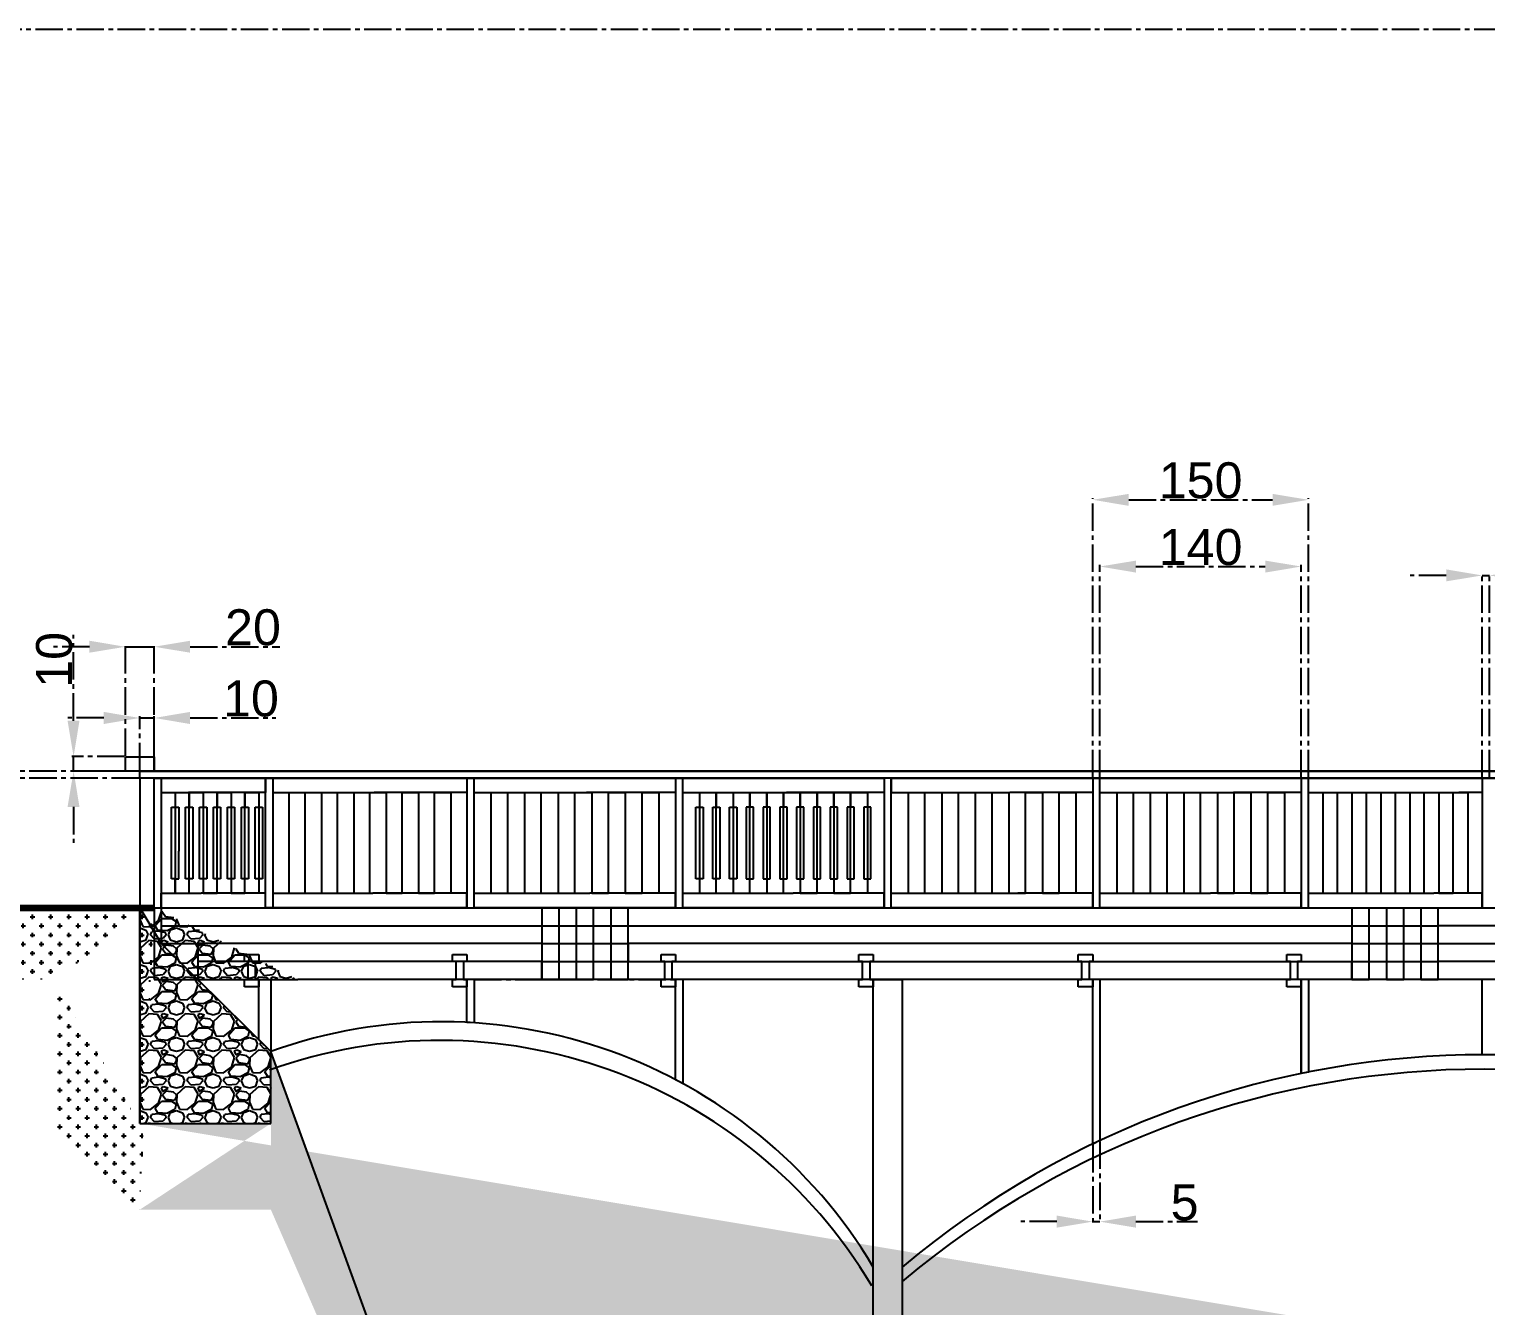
# Model space of a CAD drawing. Header units: centimetres. Extents: x -483 to 5478, y -332 to 3204.
# Drawn here: x 3034 to 4047, y 2316 to 3204 of the extents above; entities that cross this region are included whole.
import ezdxf

# ---------------------------------------------------------------- set-up
doc = ezdxf.new("R2010")
doc.units = ezdxf.units.CM
doc.linetypes.add('AXES2', pattern=[28.575, 19.05, -3.175, 3.175, -3.175])
doc.styles.get("Standard").update_dxf_attribs({"font": 'arial.ttf'})
doc.dimstyles.new('ISO-25', dxfattribs={"dimtxt": 25, "dimasz": 25, "dimexe": 1.25, "dimexo": 0.625, "dimtad": 1, "dimtxsty": 'Standard', "dimcen": 2.5, "dimadec": 0, "dimazin": 0, "dimtfac": 1, "dimtmove": 0, "dimatfit": 3, "dimfxl": 1, "dimarcsym": 0})
pattern_1 = [(0, (3110.7856, 2192.7735), (6.35, 6.35), [3.175, -9.525]), (90, (3112.373, 2191.186), (-6.35, 6.35), [3.175, -9.525])]
pattern_2 = [(228.0128, (3129.0736, 2218.1735), (-203.2, -228.6), [3.4172, -338.3048]), (184.96974, (3126.7876, 2215.6335), (304.8, 25.4000014), [5.86405, -580.5405]), (132.51045, (3120.9456, 2215.1255), (254, -279.4), [4.1348, -409.3472]), (267.2737, (3111.0396, 2208.7755), (25.4, 508), [5.34005, -528.6644]), (292.83365, (3110.7856, 2203.4415), (-127, 304.8), [5.23634, -518.3981]), (357.2737, (3112.8176, 2198.6155), (-508, 25.4), [5.34005, -528.6644]), (37.69424, (3118.1516, 2198.3615), (-330.2, -254), [7.06194, -699.13115]), (72.25533, (3123.7396, 2202.6795), (177.8, 558.8), [6.6672, -660.05257]), (121.42957, (3125.7716, 2209.0295), (-203.2, 330.2), [5.3581, -530.45546]), (175.23636, (3122.9776, 2213.6015), (279.4, -25.4), [6.1171, -299.7394]), (222.39744, (3116.8816, 2214.10946), (-304.8, -279.4), [7.9108, -783.1677]), (138.8141, (3136.1856, 2208.5215), (-177.8, 152.4), [2.7, -267.3057]), (171.46923, (3134.1536, 2210.2995), (330.2, -50.8), [5.1368, -508.5464]), (225, (3129.074, 2211.061), (-4e-15, -25.4), [3.5921, -32.329]), (203.1986, (3127.2956, 2214.1095), (127, 50.8), [1.9344, -191.5062]), (291.8014, (3125.5176, 2213.3475), (-25.4, 76.2), [2.7357, -134.0475]), (30.9638, (3126.5336, 2210.8075), (76.2, 50.8), [4.4432, -143.663]), (161.565, (3130.344, 2213.0935), (50.8, -25.4), [3.2129, -77.109]), (16.38954, (3110.7856, 2213.3475), (254, 76.2), [4.5009, -445.5883]), (70.3462, (3115.1036, 2214.6175), (-101.6, -279.4), [3.776, -373.82216]), (293.1986, (3130.3436, 2218.1735), (-50.8, 127), [3.8688, -189.5718]), (343.61046, (3131.8676, 2214.6175), (-254, 76.2), [4.5009, -445.5883]), (339.44395, (3110.7856, 2197.5995), (-127, 50.8), [4.3404, -212.6773]), (294.77514, (3114.8496, 2196.0755), (-127, 279.4), [3.6367, -360.0359]), (66.8014, (3130.5976, 2192.7735), (50.8, 127), [3.8688, -189.5718]), (17.35402, (3132.1216, 2196.3295), (-330.2, -101.6), [4.2578, -421.52376]), (69.44395, (3118.1516, 2192.7735), (-50.8, -127), [2.1702, -214.8475]), (101.31, (3129.0736, 2192.7735), (-25.4, 101.6), [1.2951, -128.22]), (165.9638, (3128.8196, 2194.0435), (76.2, -25.4), [5.2363, -99.4905]), (186.009, (3123.7396, 2195.3135), (254, 25.4), [4.8527, -480.41365]), (303.69, (3126.5336, 2208.5215), (-25.4, 50.8), [3.6632, -87.9178]), (353.15723, (3128.5656, 2205.4735), (431.8, -50.8), [6.39557, -633.1601]), (60.9454, (3134.9156, 2204.7115), (-101.6, -177.8), [2.6151, -258.8939]), (90, (3136.186, 2206.997), (-25.4, 25.4), [1.524, -23.876]), (120.25644, (3123.2316, 2196.0755), (101.6, -177.8), [3.5287, -349.3394]), (48.0128, (3121.4536, 2199.1235), (203.2, 228.6), [6.8344, -334.8876]), (0, (3126.026, 2204.203), (25.4, 25.4), [6.604, -18.796]), (325.30485, (3132.6296, 2204.2035), (254, -177.8), [4.0161, -397.5932]), (254.0546, (3135.9316, 2201.9175), (-25.4, -101.6), [3.6983, -181.2165]), (207.64598, (3134.9156, 2198.3615), (-482.6, -254), [6.02145, -596.12464]), (175.42608, (3129.5816, 2195.5675), (-330.2, 25.4), [6.3703, -630.65846])]

# ---------------------------------------------------------------- blocks, each defined once
blk = doc.blocks.new('*D172')
at = {"color": 0, "linetype": 'AXES2', "lineweight": -2, "transparency": 16777216}
for p, q in [((3773.3, 2427.8), (3773.3, 2373.2)), ((3778.3, 2430.2), (3778.3, 2373.2)), ((3748.3, 2374.5), (3723.3, 2374.5)), ((3773.3, 2374.5), (3778.3, 2374.5)), ((3803.3, 2374.5), (3846.1, 2374.5))]:
    blk.add_line(p, q, dxfattribs=at)
at = {"color": 0, "linetype": 'AXES2', "transparency": 16777216}
for points in [[(3748.3, 2378.7), (3748.3, 2370.3), (3773.3, 2374.5)], [(3803.3, 2378.7), (3803.3, 2370.3), (3778.3, 2374.5)]]:
    blk.add_solid(points, dxfattribs=at)
at = {"layer": 'Defpoints', "color": 0, "linetype": 'AXES2', "transparency": 16777216}
for p in [(3778.3, 2430.8), (3773.3, 2428.4), (3778.3, 2374.5)]:
    blk.add_point(p, dxfattribs=at)
at = {"color": 0, "linetype": 'AXES2', "transparency": 16777216, "insert": (3837.2, 2387.8), "char_height": 25, "attachment_point": 5}
blk.add_mtext('5', dxfattribs=at)
blk = doc.blocks.new('*D178')
at = {"color": 0, "linetype": 'AXES2', "lineweight": -2, "transparency": 16777216}
for p, q in [((3773.3, 2683.4), (3773.3, 2877.6)), ((3798.3, 2876.4), (3898.3, 2876.4)), ((3923.3, 2683.4), (3923.3, 2877.6))]:
    blk.add_line(p, q, dxfattribs=at)
at = {"color": 0, "linetype": 'AXES2', "transparency": 16777216}
for points in [[(3798.3, 2880.5), (3798.3, 2872.2), (3773.3, 2876.4)], [(3898.3, 2880.5), (3898.3, 2872.2), (3923.3, 2876.4)]]:
    blk.add_solid(points, dxfattribs=at)
at = {"layer": 'Defpoints', "color": 0, "linetype": 'AXES2', "transparency": 16777216}
for p in [(3923.3, 2876.4), (3773.3, 2682.8), (3923.3, 2682.8)]:
    blk.add_point(p, dxfattribs=at)
at = {"color": 0, "linetype": 'AXES2', "transparency": 16777216, "insert": (3848.3, 2889.8), "char_height": 25, "attachment_point": 5}
blk.add_mtext('150', dxfattribs=at)
blk = doc.blocks.new('*D179')
at = {"color": 0, "linetype": 'AXES2', "lineweight": -2, "transparency": 16777216}
for p, q in [((3778.3, 2683.4), (3778.3, 2831.2)), ((3803.3, 2830), (3893.3, 2830)), ((3918.3, 2683.4), (3918.3, 2831.2))]:
    blk.add_line(p, q, dxfattribs=at)
at = {"color": 0, "linetype": 'AXES2', "transparency": 16777216}
for points in [[(3803.3, 2834.1), (3803.3, 2825.8), (3778.3, 2830)], [(3893.3, 2834.1), (3893.3, 2825.8), (3918.3, 2830)]]:
    blk.add_solid(points, dxfattribs=at)
at = {"layer": 'Defpoints', "color": 0, "linetype": 'AXES2', "transparency": 16777216}
for p in [(3918.3, 2830), (3778.3, 2682.8), (3918.3, 2682.8)]:
    blk.add_point(p, dxfattribs=at)
at = {"color": 0, "linetype": 'AXES2', "transparency": 16777216, "insert": (3848.3, 2843.4), "char_height": 25, "attachment_point": 5}
blk.add_mtext('140', dxfattribs=at)
blk = doc.blocks.new('*D180')
at = {"color": 0, "linetype": 'AXES2', "lineweight": -2, "transparency": 16777216}
for p, q in [((4019.1, 2823.8), (3994.1, 2823.8)), ((4044.1, 2683.4), (4044.1, 2825.1)), ((4044.1, 2823.8), (4049.1, 2823.8)), ((4049.1, 2683.4), (4049.1, 2825.1)), ((4074.1, 2823.8), (4117, 2823.8))]:
    blk.add_line(p, q, dxfattribs=at)
at = {"color": 0, "linetype": 'AXES2', "transparency": 16777216}
for points in [[(4019.1, 2828), (4019.1, 2819.7), (4044.1, 2823.8)], [(4074.1, 2828), (4074.1, 2819.7), (4049.1, 2823.8)]]:
    blk.add_solid(points, dxfattribs=at)
at = {"layer": 'Defpoints', "color": 0, "linetype": 'AXES2', "transparency": 16777216}
for p in [(4049.1, 2823.8), (4044.1, 2682.8), (4049.1, 2682.8)]:
    blk.add_point(p, dxfattribs=at)
at = {"color": 0, "linetype": 'AXES2', "transparency": 16777216, "insert": (4108, 2837.2), "char_height": 25, "attachment_point": 5}
blk.add_mtext('5', dxfattribs=at)
blk = doc.blocks.new('*D181')
at = {"color": 0, "linetype": 'AXES2', "lineweight": -2, "transparency": 16777216}
for p, q in [((3014.3, 2712.8), (3014.3, 2737.8)), ((3110.2, 2687.8), (3013.1, 2687.8)), ((3014.3, 2687.8), (3014.3, 2682.8)), ((3110.2, 2682.8), (3013.1, 2682.8)), ((3014.3, 2657.8), (3014.3, 2614.9))]:
    blk.add_line(p, q, dxfattribs=at)
at = {"color": 0, "linetype": 'AXES2', "transparency": 16777216}
for points in [[(3010.2, 2712.8), (3018.5, 2712.8), (3014.3, 2687.8)], [(3010.2, 2657.8), (3018.5, 2657.8), (3014.3, 2682.8)]]:
    blk.add_solid(points, dxfattribs=at)
at = {"layer": 'Defpoints', "color": 0, "linetype": 'AXES2', "transparency": 16777216}
for p in [(3110.8, 2687.8), (3014.3, 2682.8), (3110.8, 2682.8)]:
    blk.add_point(p, dxfattribs=at)
at = {"color": 0, "linetype": 'AXES2', "transparency": 16777216, "insert": (3001, 2623.9), "char_height": 25, "attachment_point": 5, "rotation": 90}
blk.add_mtext('5', dxfattribs=at)
blk = doc.blocks.new('*D182')
at = {"color": 0, "linetype": 'AXES2', "lineweight": -2, "transparency": 16777216}
for p, q in [((3064.8, 2722.8), (3064.8, 2782.4)), ((3100.2, 2697.8), (3063.5, 2697.8)), ((3064.8, 2687.8), (3064.8, 2697.8)), ((3100.2, 2687.8), (3063.5, 2687.8)), ((3064.8, 2662.8), (3064.8, 2637.8))]:
    blk.add_line(p, q, dxfattribs=at)
at = {"color": 0, "linetype": 'AXES2', "transparency": 16777216}
for points in [[(3060.6, 2722.8), (3068.9, 2722.8), (3064.8, 2697.8)], [(3060.6, 2662.8), (3068.9, 2662.8), (3064.8, 2687.8)]]:
    blk.add_solid(points, dxfattribs=at)
at = {"layer": 'Defpoints', "color": 0, "linetype": 'AXES2', "transparency": 16777216}
for p in [(3064.8, 2697.8), (3100.8, 2697.8), (3100.8, 2687.8)]:
    blk.add_point(p, dxfattribs=at)
at = {"color": 0, "linetype": 'AXES2', "transparency": 16777216, "insert": (3051.4, 2765.1), "char_height": 25, "attachment_point": 5, "rotation": 90}
blk.add_mtext('10', dxfattribs=at)
blk = doc.blocks.new('*D183')
at = {"color": 0, "linetype": 'AXES2', "lineweight": -2, "transparency": 16777216}
for p, q in [((3100.8, 2698.4), (3100.8, 2775.5)), ((3120.8, 2698.4), (3120.8, 2775.5)), ((3075.8, 2774.2), (3050.8, 2774.2)), ((3100.8, 2774.2), (3120.8, 2774.2)), ((3145.8, 2774.2), (3208.2, 2774.2))]:
    blk.add_line(p, q, dxfattribs=at)
at = {"color": 0, "linetype": 'AXES2', "transparency": 16777216}
for points in [[(3075.8, 2778.4), (3075.8, 2770.1), (3100.8, 2774.2)], [(3145.8, 2778.4), (3145.8, 2770.1), (3120.8, 2774.2)]]:
    blk.add_solid(points, dxfattribs=at)
at = {"layer": 'Defpoints', "color": 0, "linetype": 'AXES2', "transparency": 16777216}
for p in [(3120.8, 2774.2), (3100.8, 2697.8), (3120.8, 2697.8)]:
    blk.add_point(p, dxfattribs=at)
at = {"color": 0, "linetype": 'AXES2', "transparency": 16777216, "insert": (3189.5, 2787.6), "char_height": 25, "attachment_point": 5}
blk.add_mtext('20', dxfattribs=at)
blk = doc.blocks.new('*D184')
at = {"color": 0, "linetype": 'AXES2', "lineweight": -2, "transparency": 16777216}
for p, q in [((3085.8, 2724.7), (3060.8, 2724.7)), ((3110.8, 2688.4), (3110.8, 2726)), ((3110.8, 2724.7), (3120.8, 2724.7)), ((3120.8, 2688.4), (3120.8, 2726)), ((3145.8, 2724.7), (3205.4, 2724.7))]:
    blk.add_line(p, q, dxfattribs=at)
at = {"color": 0, "linetype": 'AXES2', "transparency": 16777216}
for points in [[(3085.8, 2728.9), (3085.8, 2720.5), (3110.8, 2724.7)], [(3145.8, 2728.9), (3145.8, 2720.5), (3120.8, 2724.7)]]:
    blk.add_solid(points, dxfattribs=at)
at = {"layer": 'Defpoints', "color": 0, "linetype": 'AXES2', "transparency": 16777216}
for p in [(3120.8, 2724.7), (3110.8, 2687.8), (3120.8, 2687.8)]:
    blk.add_point(p, dxfattribs=at)
at = {"color": 0, "linetype": 'AXES2', "transparency": 16777216, "insert": (3188.1, 2738.1), "char_height": 25, "attachment_point": 5}
blk.add_mtext('10', dxfattribs=at)

msp = doc.modelspace()

# ---------------------------------------------------------------- hatches: boundary and pattern name
at = {"linetype": 'AXES2', "true_color": 0x139b48}
h = msp.add_hatch(dxfattribs=at)
h.set_pattern_fill('CROSS', color=114)
h.set_pattern_definition(pattern_1)
edge = h.paths.add_edge_path()
edge.add_line((2620.786, 2492.773), (2620.786, 2442.773))
edge.add_line((2620.786, 2492.773), (2720.786, 2492.773))
edge.add_line((2720.786, 2442.773), (2620.786, 2442.773))
edge.add_line((2820.786, 2542.773), (2720.786, 2442.773))
edge.add_line((2720.786, 2492.773), (2820.786, 2592.773))
edge.add_line((3050.786, 2542.773), (2820.786, 2542.773))
edge.add_line((2820.786, 2592.773), (3120.786, 2592.773))
h = msp.add_hatch(dxfattribs=at)
h.set_pattern_fill('CROSS', color=114)
h.set_pattern_definition(pattern_1)
edge = h.paths.add_edge_path()
edge.add_line((3050.786, 2442.773), (3050.786, 2542.773))
edge.add_line((3110.786, 2442.773), (3110.786, 2592.773))
edge.add_line((2820.786, 2592.773), (3120.786, 2592.773))
edge.add_line((3050.786, 2442.773), (3110.786, 2382.773))
at = {"linetype": 'AXES2', "true_color": 0x636466}
h = msp.add_hatch(dxfattribs=at)
h.set_pattern_fill('GRAVEL', color=251)
h.set_pattern_definition(pattern_2)
edge = h.paths.add_edge_path()
edge.add_line((3110.786, 2442.773), (3110.786, 2592.773))
edge.add_line((3110.786, 2442.773), (3201.968, 2442.773))
edge.add_line((3201.968, 2442.773), (3201.968, 2492.793))
edge.add_line((3201.968, 2492.793), (3151.186, 2542.773))
h = msp.add_hatch(dxfattribs=at)
h.set_pattern_fill('GRAVEL', color=251)
h.set_pattern_definition(pattern_2)
edge = h.paths.add_edge_path()
edge.add_line((3120.786, 2592.773), (3120.786, 2542.773))
edge.add_line((3120.786, 2542.773), (3220.786, 2542.773))
at = {"linetype": 'AXES2', "true_color": 0x139b48}
h = msp.add_hatch(dxfattribs=at)
h.set_pattern_fill('CROSS', color=114)
h.set_pattern_definition(pattern_1)
edge = h.paths.add_edge_path()
edge.add_line((3110.786, 2442.773), (3201.968, 2442.773))
edge.add_line((3110.786, 2382.773), (3201.968, 2382.773))
edge.add_line((3310.786, 2192.773), (3201.968, 2492.793))
edge.add_line((3201.968, 2382.773), (3310.786, 2132.773))
edge.add_line((3310.786, 2132.773), (4965.786, 2132.773))

# ---------------------------------------------------------------- linework, layer by layer
at = {"linetype": 'AXES2'}
for p, q in [((-476.467, 3203.656), (5478.205, 3203.656)), ((3100.786, 2687.773), (3100.786, 2697.773)), ((3100.786, 2697.773), (3110.786, 2697.773)), ((3110.786, 2697.773), (3120.786, 2697.773)), ((3120.786, 2697.773), (3120.786, 2687.773)), ((3110.786, 2687.773), (3100.786, 2687.773)), ((3110.786, 2592.773), (3110.786, 2542.773)), ((3183.616, 2555.273), (3183.616, 2560.273)), ((3183.616, 2560.273), (3193.616, 2560.273)), ((3186.116, 2555.273), (3183.616, 2555.273)), ((3186.116, 2542.773), (3186.116, 2555.273)), ((3193.616, 2555.273), (3191.116, 2555.273)), ((3191.116, 2555.273), (3191.116, 2542.773)), ((3193.616, 2560.273), (3193.616, 2555.273)), ((3328.286, 2555.273), (3328.286, 2560.273)), ((3328.286, 2560.273), (3338.286, 2560.273)), ((3330.786, 2555.273), (3328.286, 2555.273)), ((3330.786, 2542.773), (3330.786, 2555.273)), ((3338.286, 2555.273), (3335.786, 2555.273)), ((3335.786, 2555.273), (3335.786, 2542.773)), ((3338.286, 2560.273), (3338.286, 2557.773)), ((3338.286, 2557.773), (3338.286, 2555.273)), ((3473.286, 2555.273), (3473.286, 2560.273)), ((3473.286, 2560.273), (3483.286, 2560.273)), ((3475.786, 2555.273), (3473.286, 2555.273)), ((3475.786, 2542.773), (3475.786, 2555.273)), ((3483.286, 2555.273), (3480.786, 2555.273)), ((3480.786, 2555.273), (3480.786, 2542.773)), ((3483.286, 2560.273), (3483.286, 2555.273)), ((3610.786, 2555.273), (3610.786, 2560.273)), ((3610.786, 2560.273), (3620.786, 2560.273)), ((3613.286, 2555.273), (3610.786, 2555.273)), ((3613.286, 2542.773), (3613.286, 2555.273)), ((3620.786, 2555.273), (3618.286, 2555.273)), ((3618.286, 2555.273), (3618.286, 2542.773)), ((3620.786, 2560.273), (3620.786, 2555.273)), ((3763.286, 2555.273), (3763.286, 2560.273)), ((3763.286, 2560.273), (3773.286, 2560.273)), ((3765.786, 2555.273), (3763.286, 2555.273)), ((3765.786, 2542.773), (3765.786, 2555.273)), ((3773.286, 2555.273), (3770.786, 2555.273)), ((3770.786, 2555.273), (3770.786, 2542.773)), ((3773.286, 2560.273), (3773.286, 2555.273)), ((3908.286, 2555.273), (3908.286, 2560.273)), ((3908.286, 2560.273), (3918.286, 2560.273)), ((3910.786, 2555.273), (3908.286, 2555.273)), ((3910.786, 2542.773), (3910.786, 2555.273)), ((3918.286, 2555.273), (3915.786, 2555.273)), ((3915.786, 2555.273), (3915.786, 2542.773)), ((3918.286, 2560.273), (3918.286, 2555.273)), ((3183.616, 2537.773), (3183.616, 2542.773)), ((3183.616, 2542.773), (3186.116, 2542.773)), ((3191.116, 2542.773), (3193.616, 2542.773)), ((3193.616, 2542.773), (3193.616, 2537.773)), ((3328.286, 2537.773), (3328.286, 2542.773)), ((3328.286, 2542.773), (3330.786, 2542.773)), ((3335.786, 2542.773), (3338.286, 2542.773)), ((3338.286, 2542.773), (3338.286, 2537.773)), ((3343.286, 2542.773), (3483.286, 2542.773)), ((3473.286, 2537.773), (3473.286, 2542.773)), ((3473.286, 2542.773), (3475.786, 2542.773)), ((3480.786, 2542.773), (3483.286, 2542.773)), ((3483.286, 2542.773), (3483.286, 2537.773)), ((3610.786, 2537.773), (3610.786, 2542.773)), ((3610.786, 2542.773), (3613.286, 2542.773)), ((3618.286, 2542.773), (3620.786, 2542.773)), ((3620.786, 2542.773), (3620.786, 2537.773)), ((3763.286, 2537.773), (3763.286, 2542.773)), ((3763.286, 2542.773), (3765.786, 2542.773)), ((3773.286, 2542.773), (3773.286, 2537.773)), ((3908.286, 2537.773), (3908.286, 2542.773)), ((3908.286, 2542.773), (3910.786, 2542.773)), ((3918.286, 2542.773), (3918.286, 2537.773)), ((3193.616, 2537.773), (3183.616, 2537.773)), ((3338.286, 2537.773), (3328.286, 2537.773)), ((3483.286, 2537.773), (3473.286, 2537.773)), ((3620.786, 2537.773), (3610.786, 2537.773)), ((3773.286, 2537.773), (3763.286, 2537.773)), ((3918.286, 2537.773), (3908.286, 2537.773)), ((3110.786, 2442.773), (3201.968, 2442.773))]:
    msp.add_line(p, q, dxfattribs=at)
at = {"linetype": 'ByBlock'}
for p, q in [((3110.786, 2682.773), (3110.786, 2687.773)), ((4350.786, 2687.773), (3110.786, 2687.773)), ((3110.786, 2682.773), (3110.786, 2687.773)), ((3110.786, 2687.773), (4350.786, 2687.773)), ((3120.786, 2682.773), (3110.786, 2682.773)), ((4350.786, 2682.773), (3110.786, 2682.773)), ((3110.786, 2682.773), (3110.786, 2592.773)), ((3120.786, 2592.773), (3120.786, 2682.773)), ((3120.786, 2682.773), (3125.786, 2682.773)), ((3125.786, 2682.773), (3125.786, 2592.773)), ((3125.786, 2682.773), (3198.286, 2682.773)), ((3125.786, 2682.773), (3125.786, 2672.773)), ((3198.286, 2597.773), (3198.286, 2682.773)), ((3198.286, 2682.773), (3203.286, 2682.773)), ((3198.286, 2682.773), (3338.286, 2682.773)), ((3198.286, 2682.773), (3198.286, 2672.773)), ((3203.286, 2682.773), (3203.286, 2592.773)), ((3343.286, 2682.773), (3338.286, 2682.773)), ((3338.286, 2682.773), (3338.286, 2592.773)), ((3338.286, 2682.773), (3483.286, 2682.773)), ((3338.286, 2682.773), (3338.286, 2672.773)), ((3343.286, 2592.773), (3343.286, 2682.773)), ((3488.286, 2682.773), (3483.286, 2682.773)), ((3483.286, 2682.773), (3483.286, 2592.773)), ((3483.286, 2682.773), (3628.286, 2682.773)), ((3483.286, 2682.773), (3483.286, 2672.773)), ((3488.286, 2592.773), (3488.286, 2682.773)), ((3633.286, 2682.773), (3628.286, 2682.773)), ((3628.286, 2682.773), (3628.286, 2592.773)), ((3628.286, 2682.773), (3628.286, 2672.773)), ((3633.286, 2592.773), (3633.286, 2682.773)), ((3633.286, 2682.773), (3778.286, 2682.773)), ((3633.286, 2682.773), (3633.286, 2672.773)), ((3778.286, 2682.773), (3773.286, 2682.773)), ((3773.286, 2682.773), (3773.286, 2592.773)), ((3773.286, 2682.773), (3773.286, 2672.773)), ((3778.286, 2592.773), (3778.286, 2682.773)), ((3778.286, 2682.773), (3923.286, 2682.773)), ((3923.286, 2682.773), (3918.286, 2682.773)), ((3918.286, 2682.773), (3918.286, 2592.773)), ((3918.286, 2682.773), (3918.286, 2672.773)), ((3923.286, 2592.773), (3923.286, 2682.773)), ((3923.286, 2682.773), (4044.126, 2682.773)), ((4049.126, 2682.773), (4044.126, 2682.773)), ((4044.126, 2682.773), (4044.126, 2592.773)), ((4044.126, 2682.773), (4187.456, 2682.773)), ((4044.126, 2682.773), (4044.126, 2672.773)), ((3125.786, 2672.773), (3144.573, 2672.773)), ((3125.786, 2672.773), (3135.476, 2672.773)), ((3135.476, 2672.773), (3135.476, 2602.773)), ((3135.476, 2672.773), (3135.476, 2662.773)), ((3198.286, 2672.773), (3144.573, 2672.773)), ((3145.166, 2602.773), (3145.166, 2672.773)), ((3145.166, 2672.773), (3154.856, 2672.773)), ((3145.166, 2672.773), (3145.166, 2662.773)), ((3154.856, 2672.773), (3154.856, 2602.773)), ((3154.856, 2672.773), (3154.856, 2662.773)), ((3164.546, 2602.773), (3164.546, 2672.773)), ((3164.546, 2672.773), (3174.236, 2672.773)), ((3164.546, 2672.773), (3164.546, 2662.773)), ((3174.236, 2672.773), (3174.236, 2602.773)), ((3174.236, 2672.773), (3174.236, 2662.773)), ((3183.926, 2602.773), (3183.926, 2672.773)), ((3183.926, 2672.773), (3193.616, 2672.773)), ((3183.926, 2672.773), (3183.926, 2662.773)), ((3193.616, 2672.773), (3193.616, 2602.773)), ((3193.616, 2672.773), (3193.616, 2662.773)), ((3203.286, 2672.773), (3273.692, 2672.773)), ((3203.286, 2672.773), (3214.536, 2672.773)), ((3214.536, 2672.773), (3214.536, 2602.773)), ((3225.786, 2602.773), (3225.786, 2672.773)), ((3225.786, 2672.773), (3237.036, 2672.773)), ((3237.036, 2672.773), (3237.036, 2602.773)), ((3248.286, 2602.773), (3248.286, 2672.773)), ((3248.286, 2672.773), (3259.536, 2672.773)), ((3259.536, 2672.773), (3259.536, 2602.773)), ((3270.786, 2602.773), (3270.786, 2672.773)), ((3270.786, 2672.773), (3282.036, 2672.773)), ((3338.286, 2672.773), (3273.692, 2672.773)), ((3282.036, 2672.773), (3282.036, 2602.773)), ((3293.286, 2602.773), (3293.286, 2672.773)), ((3293.286, 2672.773), (3304.536, 2672.773)), ((3304.536, 2672.773), (3304.536, 2602.773)), ((3315.786, 2602.773), (3315.786, 2672.773)), ((3315.786, 2672.773), (3327.036, 2672.773)), ((3327.036, 2672.773), (3327.036, 2602.773)), ((3343.286, 2672.773), (3421.352, 2672.773)), ((3343.286, 2672.773), (3354.956, 2672.773)), ((3354.956, 2672.773), (3354.956, 2602.773)), ((3366.626, 2602.773), (3366.626, 2672.773)), ((3366.626, 2672.773), (3378.296, 2672.773)), ((3378.296, 2672.773), (3378.296, 2602.773)), ((3389.966, 2602.773), (3389.966, 2672.773)), ((3389.966, 2672.773), (3401.636, 2672.773)), ((3401.636, 2672.773), (3401.636, 2602.773)), ((3413.306, 2602.773), (3413.306, 2672.773)), ((3413.306, 2672.773), (3424.976, 2672.773)), ((3483.286, 2672.773), (3421.352, 2672.773)), ((3424.976, 2672.773), (3424.976, 2602.773)), ((3436.646, 2602.773), (3436.646, 2672.773)), ((3436.646, 2672.773), (3448.316, 2672.773)), ((3448.316, 2672.773), (3448.316, 2602.773)), ((3459.986, 2602.773), (3459.986, 2672.773)), ((3459.986, 2672.773), (3471.656, 2672.773)), ((3471.656, 2672.773), (3471.656, 2602.773)), ((3488.286, 2672.773), (3560.385, 2672.773)), ((3488.286, 2672.773), (3499.956, 2672.773)), ((3499.956, 2672.773), (3499.956, 2602.773)), ((3499.956, 2672.773), (3499.956, 2662.773)), ((3511.626, 2602.773), (3511.626, 2672.773)), ((3511.626, 2672.773), (3523.296, 2672.773)), ((3511.626, 2672.773), (3511.626, 2662.773)), ((3523.296, 2672.773), (3523.296, 2602.773)), ((3523.296, 2672.773), (3523.296, 2662.773)), ((3534.966, 2602.773), (3534.966, 2672.773)), ((3534.966, 2672.773), (3546.636, 2672.773)), ((3534.966, 2672.773), (3534.966, 2662.773)), ((3534.966, 2662.773), (3534.966, 2672.773)), ((3534.966, 2672.773), (3546.636, 2672.773)), ((3546.636, 2672.773), (3546.636, 2602.773)), ((3546.636, 2672.773), (3546.636, 2662.773)), ((3546.636, 2662.773), (3546.636, 2672.773)), ((3546.636, 2672.773), (3558.306, 2672.773)), ((3558.306, 2602.773), (3558.306, 2672.773)), ((3558.306, 2672.773), (3569.976, 2672.773)), ((3558.306, 2672.773), (3558.306, 2662.773)), ((3558.306, 2662.773), (3558.306, 2672.773)), ((3558.306, 2672.773), (3569.976, 2672.773)), ((3628.286, 2672.773), (3560.385, 2672.773)), ((3569.976, 2672.773), (3569.976, 2602.773)), ((3569.976, 2672.773), (3569.976, 2662.773)), ((3569.976, 2662.773), (3569.976, 2672.773)), ((3569.976, 2672.773), (3581.646, 2672.773)), ((3581.646, 2602.773), (3581.646, 2672.773)), ((3581.646, 2672.773), (3593.316, 2672.773)), ((3581.646, 2672.773), (3581.646, 2662.773)), ((3581.646, 2662.773), (3581.646, 2672.773)), ((3581.646, 2672.773), (3593.316, 2672.773)), ((3593.316, 2672.773), (3593.316, 2602.773)), ((3593.316, 2672.773), (3593.316, 2662.773)), ((3593.316, 2662.773), (3593.316, 2672.773)), ((3593.316, 2672.773), (3604.986, 2672.773)), ((3604.986, 2602.773), (3604.986, 2672.773)), ((3604.986, 2672.773), (3616.656, 2672.773)), ((3604.986, 2672.773), (3604.986, 2662.773)), ((3604.986, 2662.773), (3604.986, 2672.773)), ((3604.986, 2672.773), (3616.656, 2672.773)), ((3616.656, 2672.773), (3616.656, 2602.773)), ((3616.656, 2672.773), (3616.656, 2662.773)), ((3633.286, 2672.773), (3715.663, 2672.773)), ((3633.286, 2672.773), (3644.956, 2672.773)), ((3644.956, 2672.773), (3644.956, 2602.773)), ((3656.626, 2602.773), (3656.626, 2672.773)), ((3656.626, 2672.773), (3668.296, 2672.773)), ((3668.296, 2672.773), (3668.296, 2602.773)), ((3679.966, 2602.773), (3679.966, 2672.773)), ((3679.966, 2672.773), (3691.636, 2672.773)), ((3691.636, 2672.773), (3691.636, 2602.773)), ((3703.306, 2602.773), (3703.306, 2672.773)), ((3703.306, 2672.773), (3714.976, 2672.773)), ((3714.976, 2672.773), (3714.976, 2602.773)), ((3773.286, 2672.773), (3715.663, 2672.773)), ((3726.646, 2602.773), (3726.646, 2672.773)), ((3726.646, 2672.773), (3738.316, 2672.773)), ((3738.316, 2672.773), (3738.316, 2602.773)), ((3749.986, 2602.773), (3749.986, 2672.773)), ((3749.986, 2672.773), (3761.656, 2672.773)), ((3761.656, 2672.773), (3761.656, 2602.773)), ((3778.286, 2672.773), (3871.242, 2672.773)), ((3778.286, 2672.773), (3789.956, 2672.773)), ((3789.956, 2672.773), (3789.956, 2602.773)), ((3801.626, 2602.773), (3801.626, 2672.773)), ((3801.626, 2672.773), (3813.296, 2672.773)), ((3813.296, 2672.773), (3813.296, 2602.773)), ((3824.966, 2602.773), (3824.966, 2672.773)), ((3824.966, 2672.773), (3836.636, 2672.773)), ((3836.636, 2672.773), (3836.636, 2602.773)), ((3848.306, 2602.773), (3848.306, 2672.773)), ((3848.306, 2672.773), (3859.976, 2672.773)), ((3859.976, 2672.773), (3859.976, 2602.773)), ((3918.286, 2672.773), (3871.242, 2672.773)), ((3871.646, 2602.773), (3871.646, 2672.773)), ((3871.646, 2672.773), (3883.316, 2672.773)), ((3883.316, 2672.773), (3883.316, 2602.773)), ((3894.986, 2602.773), (3894.986, 2672.773)), ((3894.986, 2672.773), (3906.656, 2672.773)), ((3906.656, 2672.773), (3906.656, 2602.773)), ((3923.286, 2672.773), (4027.799, 2672.773)), ((3923.286, 2672.773), (3933.356, 2672.773)), ((3933.356, 2672.773), (3933.356, 2602.773)), ((3943.426, 2602.773), (3943.426, 2672.773)), ((3943.426, 2672.773), (3953.496, 2672.773)), ((3953.496, 2672.773), (3953.496, 2602.773)), ((3963.566, 2602.773), (3963.566, 2672.773)), ((3963.566, 2672.773), (3973.636, 2672.773)), ((3973.636, 2672.773), (3973.636, 2602.773)), ((3983.706, 2602.773), (3983.706, 2672.773)), ((3983.706, 2672.773), (3993.776, 2672.773)), ((3993.776, 2672.773), (3993.776, 2602.773)), ((4003.846, 2602.773), (4003.846, 2672.773)), ((4003.846, 2672.773), (4013.916, 2672.773)), ((4013.916, 2672.773), (4013.916, 2602.773)), ((4023.986, 2602.773), (4023.986, 2672.773)), ((4023.986, 2672.773), (4034.056, 2672.773)), ((4044.126, 2672.773), (4027.799, 2672.773)), ((4034.056, 2672.773), (4034.056, 2602.773)), ((3132.976, 2612.773), (3132.976, 2662.773)), ((3132.976, 2662.773), (3135.476, 2662.773)), ((3135.476, 2662.773), (3137.976, 2662.773)), ((3137.976, 2662.773), (3137.976, 2632.013)), ((3142.666, 2612.773), (3142.666, 2662.773)), ((3142.666, 2662.773), (3145.166, 2662.773)), ((3145.166, 2662.773), (3147.666, 2662.773)), ((3147.666, 2662.773), (3147.666, 2612.773)), ((3152.356, 2612.773), (3152.356, 2662.773)), ((3152.356, 2662.773), (3154.856, 2662.773)), ((3154.856, 2662.773), (3157.356, 2662.773)), ((3157.356, 2662.773), (3157.356, 2612.773)), ((3162.046, 2612.773), (3162.046, 2662.773)), ((3162.046, 2662.773), (3164.546, 2662.773)), ((3164.546, 2662.773), (3167.046, 2662.773)), ((3167.046, 2662.773), (3167.046, 2612.773)), ((3171.736, 2612.773), (3171.736, 2662.773)), ((3171.736, 2662.773), (3174.236, 2662.773)), ((3174.236, 2662.773), (3176.736, 2662.773)), ((3176.736, 2662.773), (3176.736, 2612.773)), ((3181.426, 2612.773), (3181.426, 2662.773)), ((3181.426, 2662.773), (3183.926, 2662.773)), ((3183.926, 2662.773), (3186.426, 2662.773)), ((3186.426, 2662.773), (3186.426, 2612.773)), ((3191.116, 2612.773), (3191.116, 2662.773)), ((3191.116, 2662.773), (3193.616, 2662.773)), ((3193.616, 2662.773), (3196.116, 2662.773)), ((3196.116, 2662.773), (3196.116, 2612.773)), ((3497.456, 2612.773), (3497.456, 2662.773)), ((3497.456, 2662.773), (3499.956, 2662.773)), ((3499.956, 2662.773), (3502.456, 2662.773)), ((3502.456, 2662.773), (3502.456, 2612.773)), ((3509.126, 2612.773), (3509.126, 2662.773)), ((3509.126, 2662.773), (3511.626, 2662.773)), ((3511.626, 2662.773), (3514.126, 2662.773)), ((3514.126, 2662.773), (3514.126, 2612.773)), ((3520.796, 2612.773), (3520.796, 2662.773)), ((3520.796, 2662.773), (3523.296, 2662.773)), ((3523.296, 2662.773), (3525.796, 2662.773)), ((3525.796, 2662.773), (3525.796, 2612.773)), ((3534.966, 2662.773), (3532.466, 2662.773)), ((3532.466, 2662.773), (3532.466, 2612.773)), ((3537.466, 2662.773), (3534.966, 2662.773)), ((3537.466, 2612.773), (3537.466, 2662.773)), ((3546.636, 2662.773), (3544.136, 2662.773)), ((3544.136, 2662.773), (3544.136, 2612.773)), ((3549.136, 2662.773), (3546.636, 2662.773)), ((3549.136, 2612.773), (3549.136, 2662.773)), ((3558.306, 2662.773), (3555.806, 2662.773)), ((3555.806, 2662.773), (3555.806, 2612.773)), ((3560.806, 2662.773), (3558.306, 2662.773)), ((3560.806, 2612.773), (3560.806, 2662.773)), ((3569.976, 2662.773), (3567.476, 2662.773)), ((3567.476, 2662.773), (3567.476, 2612.773)), ((3572.476, 2662.773), (3569.976, 2662.773)), ((3572.476, 2612.773), (3572.476, 2662.773)), ((3581.646, 2662.773), (3579.146, 2662.773)), ((3579.146, 2662.773), (3579.146, 2612.773)), ((3584.146, 2662.773), (3581.646, 2662.773)), ((3584.146, 2612.773), (3584.146, 2662.773)), ((3593.316, 2662.773), (3590.816, 2662.773)), ((3590.816, 2662.773), (3590.816, 2612.773)), ((3595.816, 2662.773), (3593.316, 2662.773)), ((3595.816, 2612.773), (3595.816, 2662.773)), ((3604.986, 2662.773), (3602.486, 2662.773)), ((3602.486, 2662.773), (3602.486, 2612.773)), ((3607.486, 2662.773), (3604.986, 2662.773)), ((3607.486, 2612.773), (3607.486, 2662.773)), ((3616.656, 2662.773), (3614.156, 2662.773)), ((3614.156, 2662.773), (3614.156, 2612.773)), ((3619.156, 2662.773), (3616.656, 2662.773)), ((3619.156, 2612.773), (3619.156, 2662.773)), ((3137.976, 2612.773), (3137.976, 2632.013)), ((3125.786, 2592.773), (3125.786, 2602.773)), ((3125.786, 2602.773), (3153.565, 2602.773)), ((3135.476, 2612.773), (3132.976, 2612.773)), ((3135.476, 2602.773), (3135.476, 2612.773)), ((3135.476, 2612.773), (3137.976, 2612.773)), ((3135.476, 2602.773), (3145.166, 2602.773)), ((3147.666, 2612.773), (3142.666, 2612.773)), ((3157.356, 2612.773), (3152.356, 2612.773)), ((3198.286, 2602.773), (3153.565, 2602.773)), ((3154.856, 2602.773), (3164.546, 2602.773)), ((3164.546, 2612.773), (3162.046, 2612.773)), ((3167.046, 2612.773), (3164.546, 2612.773)), ((3176.736, 2612.773), (3171.736, 2612.773)), ((3174.236, 2602.773), (3183.926, 2602.773)), ((3186.426, 2612.773), (3181.426, 2612.773)), ((3196.116, 2612.773), (3191.116, 2612.773)), ((3198.286, 2592.773), (3198.286, 2602.773)), ((3203.286, 2602.773), (3272.77, 2602.773)), ((3214.536, 2602.773), (3225.786, 2602.773)), ((3237.036, 2602.773), (3248.286, 2602.773)), ((3259.536, 2602.773), (3270.786, 2602.773)), ((3338.286, 2602.773), (3272.77, 2602.773)), ((3282.036, 2602.773), (3293.286, 2602.773)), ((3304.536, 2602.773), (3315.786, 2602.773)), ((3338.286, 2592.773), (3338.286, 2602.773)), ((3343.286, 2602.773), (3423.658, 2602.773)), ((3354.956, 2602.773), (3366.626, 2602.773)), ((3378.296, 2602.773), (3389.966, 2602.773)), ((3401.636, 2602.773), (3413.306, 2602.773)), ((3483.286, 2602.773), (3423.658, 2602.773)), ((3424.976, 2602.773), (3436.646, 2602.773)), ((3448.316, 2602.773), (3459.986, 2602.773)), ((3483.286, 2592.773), (3483.286, 2602.773)), ((3488.286, 2602.773), (3564.997, 2602.773)), ((3502.456, 2612.773), (3497.456, 2612.773)), ((3499.956, 2602.773), (3511.626, 2602.773)), ((3514.126, 2612.773), (3509.126, 2612.773)), ((3525.796, 2612.773), (3520.796, 2612.773)), ((3523.296, 2602.773), (3534.966, 2602.773)), ((3532.466, 2612.773), (3537.466, 2612.773)), ((3544.136, 2612.773), (3549.136, 2612.773)), ((3546.636, 2602.773), (3558.306, 2602.773)), ((3555.806, 2612.773), (3560.806, 2612.773)), ((3628.286, 2602.773), (3564.997, 2602.773)), ((3567.476, 2612.773), (3569.976, 2612.773)), ((3569.976, 2612.773), (3572.476, 2612.773)), ((3569.976, 2602.773), (3581.646, 2602.773)), ((3579.146, 2612.773), (3584.146, 2612.773)), ((3590.816, 2612.773), (3595.816, 2612.773)), ((3593.316, 2602.773), (3604.986, 2602.773)), ((3602.486, 2612.773), (3607.486, 2612.773)), ((3614.156, 2612.773), (3619.156, 2612.773)), ((3628.286, 2592.773), (3628.286, 2602.773)), ((3633.286, 2602.773), (3721.197, 2602.773)), ((3644.956, 2602.773), (3656.626, 2602.773)), ((3668.296, 2602.773), (3679.966, 2602.773)), ((3691.636, 2602.773), (3703.306, 2602.773)), ((3714.976, 2602.773), (3726.646, 2602.773)), ((3773.286, 2602.773), (3721.197, 2602.773)), ((3738.316, 2602.773), (3749.986, 2602.773)), ((3773.286, 2592.773), (3773.286, 2602.773)), ((3778.286, 2602.773), (3855.102, 2602.773)), ((3789.956, 2602.773), (3801.626, 2602.773)), ((3813.296, 2602.773), (3824.966, 2602.773)), ((3836.636, 2602.773), (3848.306, 2602.773)), ((3918.286, 2602.773), (3855.102, 2602.773)), ((3859.976, 2602.773), (3871.646, 2602.773)), ((3883.316, 2602.773), (3894.986, 2602.773)), ((3918.286, 2592.773), (3918.286, 2602.773)), ((3923.286, 2602.773), (4010.506, 2602.773)), ((3933.356, 2602.773), (3943.426, 2602.773)), ((3953.496, 2602.773), (3963.566, 2602.773)), ((3973.636, 2602.773), (3983.706, 2602.773)), ((3993.776, 2602.773), (4003.846, 2602.773)), ((4044.126, 2602.773), (4010.506, 2602.773)), ((4013.916, 2602.773), (4023.986, 2602.773)), ((4044.126, 2592.773), (4044.126, 2602.773)), ((2820.786, 2592.773), (3120.786, 2592.773)), ((3110.786, 2592.773), (3110.786, 2442.773)), ((3110.786, 2442.773), (3110.786, 2592.773)), ((3120.786, 2592.773), (3120.786, 2592.773)), ((3120.786, 2592.773), (3120.786, 2542.773)), ((3125.786, 2592.773), (3125.786, 2567.773)), ((3198.286, 2592.773), (3198.286, 2597.773)), ((3390.296, 2592.773), (3390.296, 2542.773)), ((3390.296, 2592.773), (3390.296, 2567.773)), ((3390.296, 2592.773), (3390.296, 2586.773)), ((3402.296, 2542.773), (3402.296, 2592.773)), ((3414.296, 2592.773), (3414.296, 2542.773)), ((3426.296, 2542.773), (3426.296, 2592.773)), ((3438.296, 2592.773), (3438.296, 2542.773)), ((3450.296, 2542.773), (3450.296, 2592.773)), ((3920.786, 2592.773), (3923.286, 2592.773)), ((3953.496, 2592.773), (3953.496, 2542.773)), ((3953.496, 2592.773), (3953.496, 2567.773)), ((3953.496, 2592.773), (3953.496, 2580.273)), ((3965.496, 2542.773), (3965.496, 2592.773)), ((3977.496, 2592.773), (3977.496, 2542.773)), ((3989.496, 2542.773), (3989.496, 2592.773)), ((4001.496, 2592.773), (4001.496, 2542.773)), ((4013.496, 2542.773), (4013.496, 2592.773)), ((3390.296, 2586.773), (3390.296, 2580.273)), ((3390.296, 2580.273), (3450.296, 2580.273)), ((3390.296, 2580.273), (3390.296, 2555.273)), ((3953.496, 2580.273), (4013.496, 2580.273)), ((3953.496, 2580.273), (3953.496, 2567.773)), ((3125.786, 2567.773), (3151.186, 2567.773)), ((3151.186, 2567.773), (3151.186, 2542.773)), ((3390.296, 2567.773), (3402.296, 2567.773)), ((3402.296, 2567.773), (3414.296, 2567.773)), ((3414.296, 2567.773), (3426.296, 2567.773)), ((3426.296, 2567.773), (3438.296, 2567.773)), ((3438.296, 2567.773), (3450.296, 2567.773)), ((3450.296, 2567.773), (3450.296, 2555.273)), ((3953.496, 2567.773), (4013.496, 2567.773)), ((4013.496, 2555.273), (4013.496, 2567.773)), ((3390.296, 2542.773), (3390.296, 2555.273)), ((3390.296, 2555.273), (3450.296, 2555.273)), ((3953.496, 2542.773), (3953.496, 2555.273)), ((3953.496, 2555.273), (4013.496, 2555.273)), ((3120.786, 2542.773), (3220.786, 2542.773)), ((3193.616, 2542.773), (3201.968, 2542.773)), ((3193.616, 2501.014), (3193.616, 2542.773)), ((3201.968, 2542.773), (3201.968, 2492.793)), ((3390.296, 2542.773), (3220.786, 2542.773)), ((3338.286, 2512.982), (3338.286, 2542.773)), ((3343.286, 2542.773), (3343.286, 2512.689)), ((4270.786, 2542.773), (3390.296, 2542.773)), ((3483.286, 2473.176), (3483.286, 2542.773)), ((3488.286, 2542.773), (3488.286, 2470.492)), ((3640.786, 2542.773), (3640.786, 2342.773)), ((3773.286, 2428.425), (3773.286, 2542.773)), ((3918.286, 2542.773), (3778.286, 2542.773)), ((3778.286, 2542.773), (3778.286, 2430.801)), ((3923.286, 2542.773), (3918.286, 2542.773)), ((3918.286, 2542.773), (3918.286, 2477.463)), ((3918.286, 2477.463), (3918.286, 2542.773)), ((4044.126, 2542.773), (3923.286, 2542.773)), ((3923.286, 2542.773), (3923.286, 2478.476)), ((4044.126, 2490.519), (4044.126, 2542.773)), ((3343.286, 2512.689), (3338.286, 2512.982)), ((3201.968, 2492.793), (3193.616, 2501.014)), ((3201.968, 2442.773), (3201.968, 2492.793)), ((4049.126, 2490.512), (4044.126, 2490.519)), ((3488.286, 2470.492), (3483.286, 2473.176)), ((3923.286, 2478.476), (3918.286, 2477.463)), ((3110.786, 2442.773), (3170.786, 2442.773)), ((3110.786, 2442.773), (3201.968, 2442.773)), ((3778.286, 2430.801), (3773.286, 2428.425))]:
    msp.add_line(p, q, dxfattribs=at)
at = {"color": 2, "linetype": 'ByBlock', "lineweight": 211, "true_color": 0xf1eb1f}
msp.add_line((2820.786, 2592.773), (3120.786, 2592.773), dxfattribs=at)
at = {"color": 2, "linetype": 'ByBlock', "true_color": 0xf1eb1f}
for p, q in [((3110.786, 2592.773), (3125.786, 2567.773)), ((3125.786, 2567.773), (3201.968, 2492.793)), ((3201.968, 2492.793), (3151.186, 2542.773)), ((3310.786, 2192.773), (3201.968, 2492.793))]:
    msp.add_line(p, q, dxfattribs=at)
at = {"color": 242, "linetype": 'ByBlock', "true_color": 0xcd2027}
for p, q in [((3120.786, 2592.773), (4320.786, 2592.773)), ((3338.286, 2592.773), (3198.286, 2592.773)), ((3483.286, 2592.773), (3343.286, 2592.773)), ((3343.286, 2592.773), (3378.296, 2592.773)), ((3378.296, 2592.773), (3390.296, 2592.773)), ((3402.296, 2592.773), (3414.296, 2592.773)), ((3426.296, 2592.773), (3438.296, 2592.773)), ((3628.286, 2592.773), (3488.286, 2592.773)), ((3773.286, 2592.773), (3633.286, 2592.773)), ((3918.286, 2592.773), (3778.286, 2592.773)), ((3923.286, 2592.773), (3953.496, 2592.773)), ((3965.496, 2592.773), (3977.496, 2592.773)), ((3989.496, 2592.773), (4001.496, 2592.773)), ((3390.296, 2542.773), (3402.296, 2542.773)), ((3414.296, 2542.773), (3426.296, 2542.773)), ((3438.296, 2542.773), (3450.296, 2542.773)), ((3953.496, 2542.773), (3965.496, 2542.773)), ((3977.496, 2542.773), (3989.496, 2542.773)), ((4001.496, 2542.773), (4013.496, 2542.773))]:
    msp.add_line(p, q, dxfattribs=at)
at = {"color": 11, "linetype": 'ByBlock', "true_color": 0xf27172}
for p, q in [((3125.786, 2580.273), (3390.296, 2580.273)), ((3450.296, 2580.273), (3953.496, 2580.273)), ((4310.786, 2580.273), (4013.496, 2580.273)), ((3390.296, 2567.773), (3151.186, 2567.773)), ((3953.496, 2567.773), (3450.296, 2567.773)), ((4013.496, 2567.773), (4310.786, 2567.773))]:
    msp.add_line(p, q, dxfattribs=at)
at = {"color": 252, "linetype": 'ByBlock', "true_color": 0x939598}
for p, q in [((3390.296, 2555.273), (3151.186, 2555.273)), ((3450.296, 2555.273), (3953.496, 2555.273)), ((4310.786, 2555.273), (4013.496, 2555.273))]:
    msp.add_line(p, q, dxfattribs=at)
at = {"color": 7, "linetype": 'ByBlock'}
msp.add_line((3483.286, 2542.773), (3343.286, 2542.773), dxfattribs=at)
at = {"linetype": 'ByBlock'}
msp.add_lwpolyline([(3620.786, 2292.773), (3620.786, 2542.773), (3640.786, 2542.773), (3640.786, 2292.773)], dxfattribs=at)
for centre, radius, start, end in [((3320.361, 2163.69), 349.751, 30.799171, 109.785935), ((3319.283, 2150.718), 349.751, 30.799171, 109.785935), ((4045.786, 1861.563), 628.958, 49.915118, 130.084882), ((4045.786, 1851.563), 628.958, 49.915118, 130.084882)]:
    msp.add_arc(centre, radius, start, end, dxfattribs=at)

# ---------------------------------------------------------------- dimensions: what is measured, and where the dimension line sits
at = {"linetype": 'AXES2'}
for base, p1, p2, picture, middle in [((3923.286, 2876.377), (3773.286, 2682.773), (3923.286, 2682.773), '*D178', (3848.286, 2889.766)), ((3918.286, 2829.964), (3778.286, 2682.773), (3918.286, 2682.773), '*D179', (3848.286, 2843.354)), ((4049.126, 2823.821), (4044.126, 2682.773), (4049.126, 2682.773), '*D180', (4108.038, 2837.16)), ((3120.786, 2774.248), (3100.786, 2697.773), (3120.786, 2697.773), '*D183', (3189.487, 2787.638)), ((3120.786, 2724.716), (3110.786, 2687.773), (3120.786, 2687.773), '*D184', (3188.097, 2738.106)), ((3778.286, 2374.497), (3773.286, 2428.425), (3778.286, 2430.801), '*D172', (3837.198, 2387.836))]:
    dim = msp.add_linear_dim(base=base, p1=p1, p2=p2, dimstyle='ISO-25', dxfattribs=at)
    dim.commit()
    dim.dimension.update_dxf_attribs({"geometry": picture, "text_midpoint": middle})
for base, p1, p2, picture, middle in [((3064.782, 2697.773), (3100.786, 2687.773), (3100.786, 2697.773), '*D182', (3051.393, 2765.085)), ((3014.344, 2682.773), (3110.786, 2687.773), (3110.786, 2682.773), '*D181', (3001.006, 2623.861))]:
    dim = msp.add_linear_dim(base=base, p1=p1, p2=p2, angle=90, dimstyle='ISO-25', dxfattribs=at)
    dim.commit()
    dim.dimension.update_dxf_attribs({"geometry": picture, "text_midpoint": middle})

doc.saveas('drawing.dxf')
